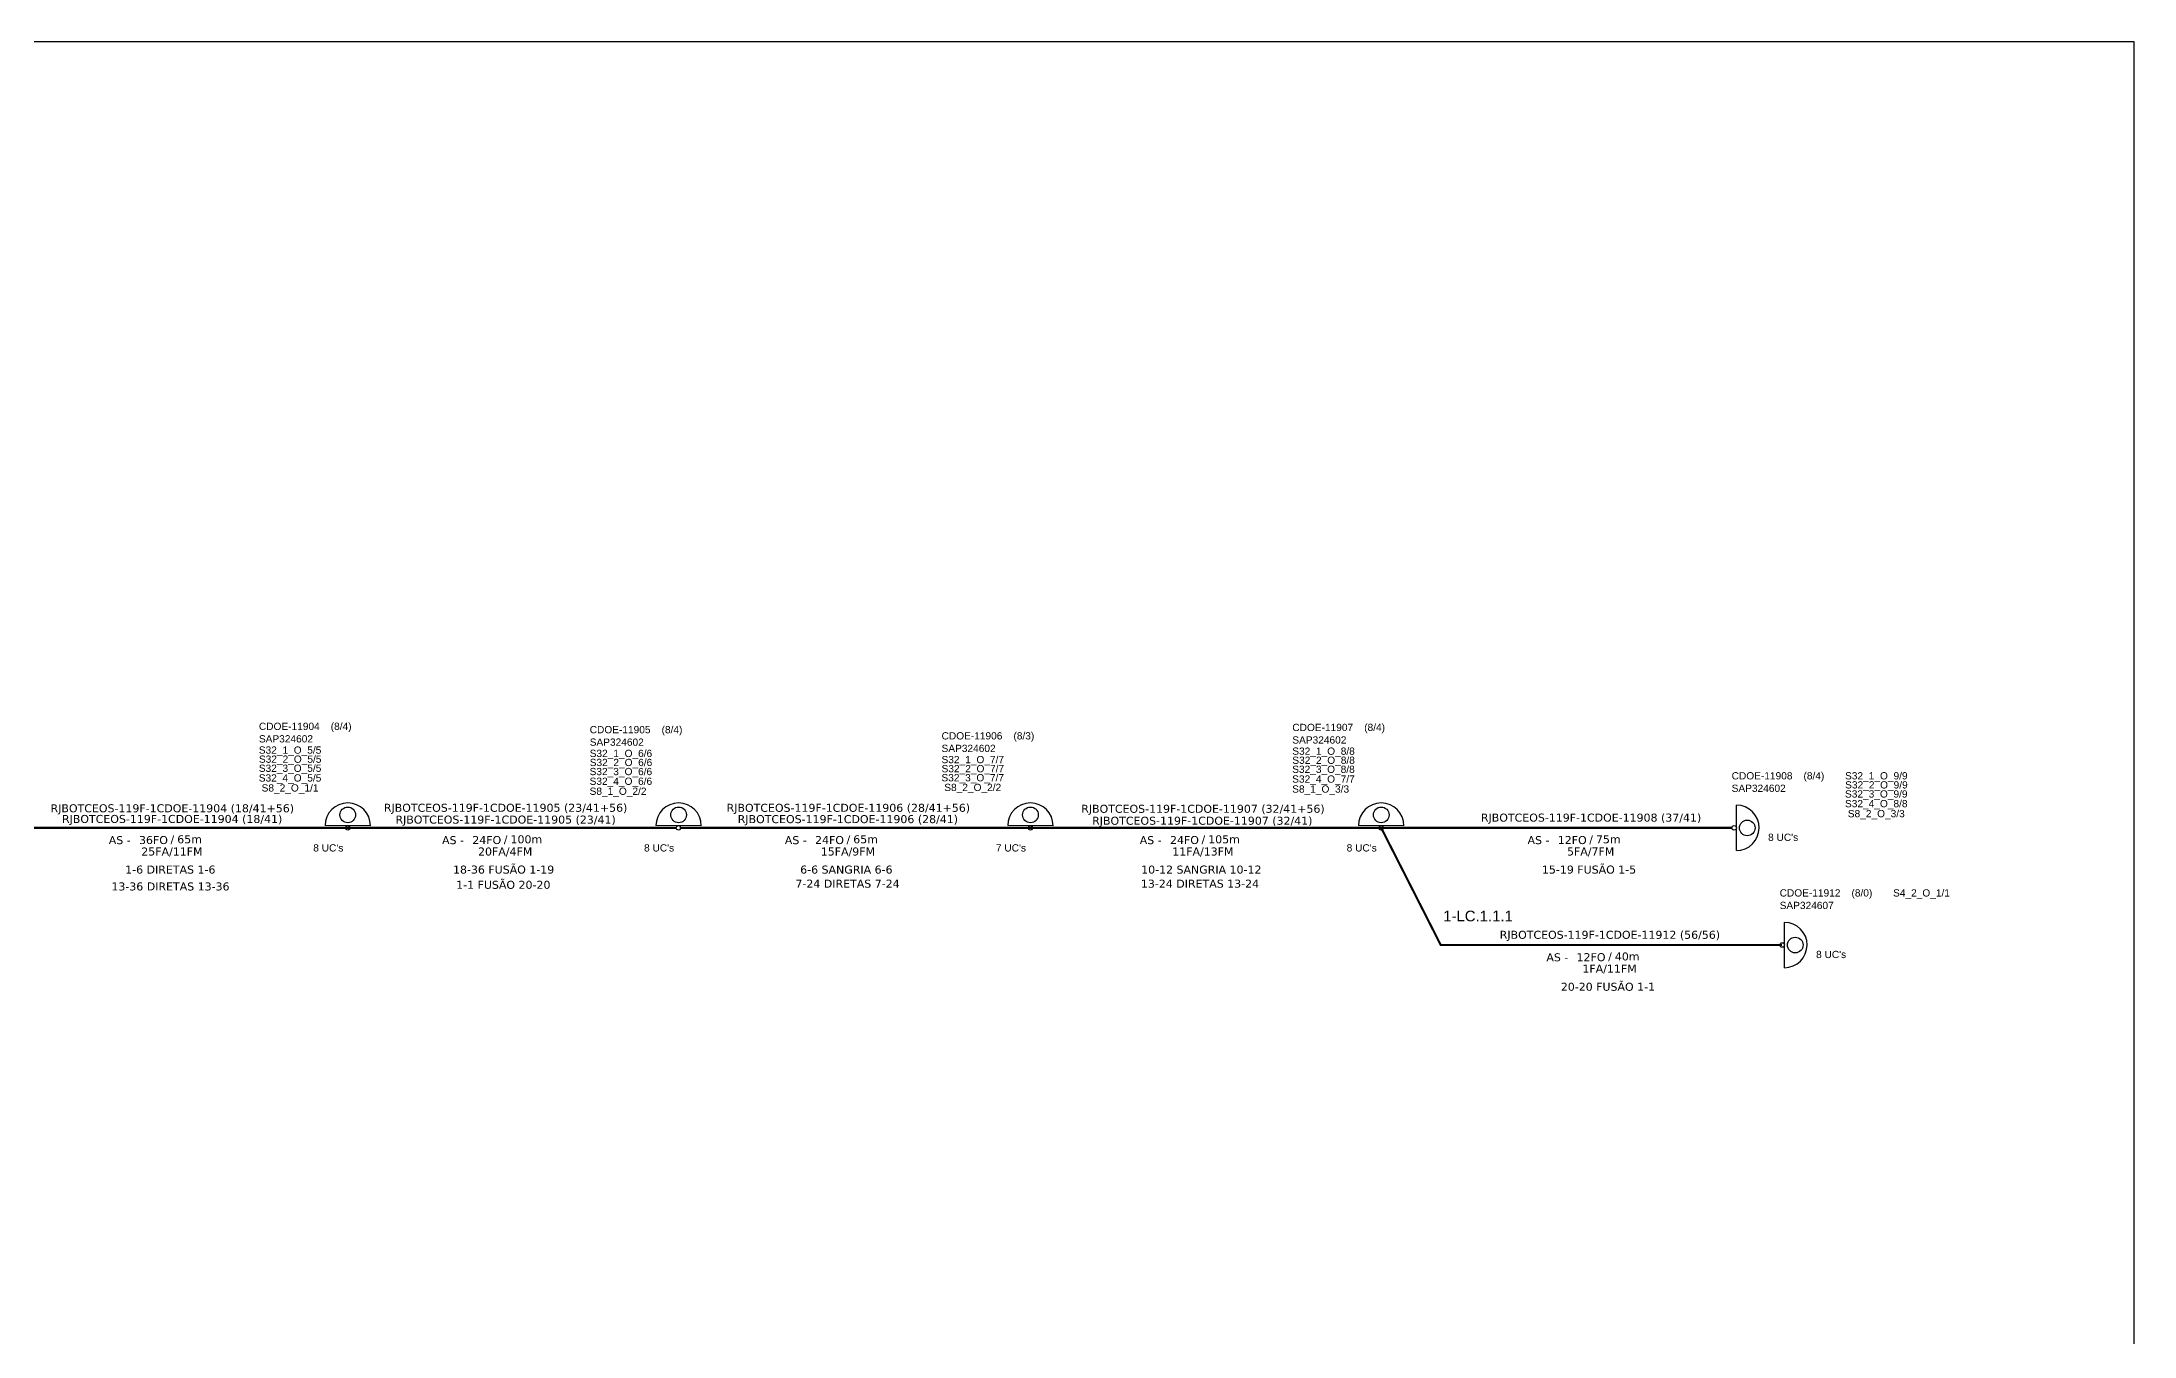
# Model space of a CAD drawing. Header units: metres. Extents: x 1369778 to 1370616, y 14918213 to 14918807.
# Drawn here: x 1370224 to 1370616.3, y 14918564.5 to 14918807.1 of the extents above; entities that cross this region are included whole.
import ezdxf
from ezdxf.enums import TextEntityAlignment as Align

# ---------------------------------------------------------------- set-up
doc = ezdxf.new("R2010")
doc.units = ezdxf.units.M
doc.header["$LTSCALE"] = 0.1
doc.header["$MEASUREMENT"] = 0
doc.layers.add("20.0-LEGENDA DOS CDO'S", color=1, linetype='Continuous', lineweight=0)
doc.layers.add('40.1-ETIQUETAS', color=1, linetype='Continuous', lineweight=20)
for name, color, linetype in [('20.2-CDO_POSTE', 1, 'Continuous'), ('20.5-CABO AÉREO', 1, 'FENCELINE1'), ('20.5-CABO EM DUTO', 1, 'Continuous')]:
    doc.layers.add(name, color=color, linetype=linetype)
doc.styles.add('ARIAL', font='arial.ttf')
doc.styles.add('siredit', font='verdana.ttf')
doc.linetypes.add('FENCELINE1', pattern='A,0.25,-0.1,[133,ltypeshp.shx,S=0.1,R=0,X=-0.1,Y=0],-0.1,1', length=1.45)

msp = doc.modelspace()

# ---------------------------------------------------------------- linework, layer by layer
msp.add_lwpolyline([(1369777.7, 14918213.08), (1370616.26, 14918213.08), (1370616.26, 14918807.08), (1369777.7, 14918807.08), (1369777.7, 14918213.08)])
at = {"layer": '20.2-CDO_POSTE', "color": 7}
for p, q in [((1370541.69, 14918655.5), (1370541.71, 14918664)), ((1370347.61, 14918660.16), (1370339.11, 14918660.18)), ((1370413.58, 14918660.16), (1370405.08, 14918660.18))]:
    msp.add_line(p, q, dxfattribs=at)
at = {"layer": '20.2-CDO_POSTE', "color": 0}
msp.add_line((1370285.59, 14918660.16), (1370277.09, 14918660.18), dxfattribs=at)
at = {"layer": '20.2-CDO_POSTE', "color": 5}
msp.add_line((1370479.34, 14918660.16), (1370470.84, 14918660.18), dxfattribs=at)
at = {"layer": '20.2-CDO_POSTE', "color": 1}
msp.add_line((1370550.69, 14918633.54), (1370550.71, 14918642.04), dxfattribs=at)
at = {"layer": '20.2-CDO_POSTE', "color": 0}
for centre, radius in [((1370281.34, 14918662.19), 1.47), ((1370281.34, 14918659.75), 0.425)]:
    msp.add_circle(centre, radius, dxfattribs=at)
at = {"layer": '20.2-CDO_POSTE', "color": 7}
for centre, radius in [((1370343.37, 14918662.19), 1.47), ((1370409.34, 14918662.19), 1.47), ((1370343.36, 14918659.75), 0.425), ((1370409.33, 14918659.75), 0.425), ((1370541.27, 14918659.75), 0.425), ((1370543.72, 14918659.74), 1.47)]:
    msp.add_circle(centre, radius, dxfattribs=at)
at = {"layer": '20.2-CDO_POSTE', "color": 5}
for centre, radius in [((1370475.1, 14918662.19), 1.47), ((1370475.09, 14918659.75), 0.425)]:
    msp.add_circle(centre, radius, dxfattribs=at)
at = {"layer": '20.2-CDO_POSTE', "color": 1}
for centre, radius in [((1370550.27, 14918637.79), 0.425), ((1370552.72, 14918637.79), 1.47)]:
    msp.add_circle(centre, radius, dxfattribs=at)
at = {"layer": '20.2-CDO_POSTE', "color": 0}
msp.add_arc((1370281.34, 14918660.17), 4.25, 359.882, 179.882, dxfattribs=at)
at = {"layer": '20.2-CDO_POSTE', "color": 7}
for centre, start, end in [((1370343.36, 14918660.17), 359.882, 179.882), ((1370409.33, 14918660.17), 359.882, 179.882), ((1370541.7, 14918659.75), 269.882, 89.882)]:
    msp.add_arc(centre, 4.25, start, end, dxfattribs=at)
at = {"layer": '20.2-CDO_POSTE', "color": 5}
msp.add_arc((1370475.09, 14918660.17), 4.25, 359.882, 179.882, dxfattribs=at)
at = {"layer": '20.2-CDO_POSTE', "color": 1}
msp.add_arc((1370550.7, 14918637.79), 4.25, 269.882, 89.882, dxfattribs=at)
at = {"layer": '20.5-CABO AÉREO', "color": 5, "linetype": 'FENCELINE1', "ltscale": 0.06, "const_width": 0.4}
for points in [[(1370217.9, 14918659.75), (1370217.9, 14918659.75), (1370281.34, 14918659.75)], [(1370281.34, 14918659.75), (1370281.34, 14918659.75), (1370342.94, 14918659.75)], [(1370343.58, 14918659.75), (1370409.33, 14918659.75)], [(1370409.33, 14918659.75), (1370409.33, 14918659.75), (1370475.09, 14918659.75)]]:
    msp.add_lwpolyline(points, dxfattribs=at)
at = {"layer": '20.5-CABO AÉREO', "color": 7, "linetype": 'FENCELINE1', "ltscale": 0.06, "const_width": 0.4}
msp.add_lwpolyline([(1370475.09, 14918659.75), (1370475.09, 14918659.75), (1370540.85, 14918659.75)], dxfattribs=at)
at = {"layer": '20.5-CABO EM DUTO', "color": 1, "linetype": 'ByBlock'}
msp.add_lwpolyline([(1370550.27, 14918637.79, 0.4, 0.4, 0), (1370486.26, 14918637.79, 0.4, 0.4, 0), (1370475.09, 14918659.75, 0, 0, 0)], format="xyseb", dxfattribs=at)

# ---------------------------------------------------------------- texts
at = {"color": 1, "insert": (1370486.73, 14918644.23), "char_height": 2, "attachment_point": 1, "style": 'ARIAL'}
msp.add_mtext_dynamic_manual_height_columns('1-LC.1.1.1', width=20.838, gutter_width=5, heights=[0], dxfattribs=at)
at = {"layer": "20.0-LEGENDA DOS CDO'S", "color": 7, "style": 'ARIAL'}
for s, height, p in [('CDOE-11904', 1.36, (1370264.68, 14918678.1)), ('CDOE-11905', 1.36, (1370326.7, 14918677.48)), ('CDOE-11906', 1.36, (1370392.67, 14918676.32)), ('CDOE-11907', 1.36, (1370458.43, 14918677.9)), ('S32_1_O_5/5', 1.3603, (1370264.66, 14918673.65)), ('SAP324602', 1.36, (1370264.68, 14918675.76)), ('S32_2_O_5/5', 1.3603, (1370264.68, 14918671.95)), ('S32_1_O_6/6', 1.3603, (1370326.69, 14918673.03)), ('SAP324602', 1.36, (1370326.7, 14918675.14)), ('S32_1_O_7/7', 1.3603, (1370392.66, 14918671.87)), ('SAP324602', 1.36, (1370392.67, 14918673.97)), ('S32_1_O_8/8', 1.3603, (1370458.42, 14918673.45)), ('SAP324602', 1.36, (1370458.43, 14918675.55)), ('S32_3_O_5/5', 1.3603, (1370264.66, 14918670.25)), ('S32_4_O_5/5', 1.3603, (1370264.66, 14918668.43)), ('S32_3_O_6/6', 1.3603, (1370326.68, 14918669.63)), ('S32_2_O_6/6', 1.3603, (1370326.7, 14918671.33)), ('S32_3_O_7/7', 1.3603, (1370392.65, 14918668.47)), ('S32_2_O_7/7', 1.3603, (1370392.67, 14918670.17)), ('S32_3_O_8/8', 1.3603, (1370458.41, 14918670.05)), ('S32_4_O_7/7', 1.3603, (1370458.41, 14918668.22)), ('S32_2_O_8/8', 1.3603, (1370458.43, 14918671.75)), ('CDOE-11908', 1.36, (1370540.8, 14918668.83)), ('S32_1_O_9/9', 1.3603, (1370562.06, 14918668.83)), (' S8_2_O_1/1  ', 1.3603, (1370264.66, 14918666.56)), ('S32_4_O_6/6', 1.3603, (1370326.68, 14918667.81)), ('S8_1_O_2/2   ', 1.3603, (1370326.68, 14918665.94)), (' S8_2_O_2/2  ', 1.3603, (1370392.65, 14918666.65)), ('S8_1_O_3/3   ', 1.3603, (1370458.41, 14918666.35)), ('SAP324602', 1.36, (1370540.8, 14918666.49)), ('S32_3_O_9/9', 1.3603, (1370562.05, 14918665.43)), ('S32_2_O_9/9', 1.3603, (1370562.08, 14918667.13)), ('S32_4_O_8/8', 1.3603, (1370562.05, 14918663.61)), (' S8_2_O_3/3  ', 1.3603, (1370562.05, 14918661.74)), ("8 UC's", 1.36, (1370547.63, 14918657.3)), ("8 UC's", 1.36, (1370274.87, 14918655.32)), ("8 UC's", 1.36, (1370336.89, 14918655.32)), ("7 UC's", 1.36, (1370402.86, 14918655.32)), ("8 UC's", 1.36, (1370468.62, 14918655.32))]:
    msp.add_text(s, height=height, dxfattribs=at).set_placement(p)
for s, p in [('(8/4)', (1370280.1, 14918678.1)), ('(8/4)', (1370342.13, 14918677.48)), ('(8/3)', (1370408.1, 14918676.32)), ('(8/4)', (1370473.86, 14918677.9)), ('(8/4)', (1370556.22, 14918668.83))]:
    msp.add_text(s, height=1.36, dxfattribs=at).set_placement(p, align=Align.CENTER)
at = {"layer": "20.0-LEGENDA DOS CDO'S", "color": 1, "style": 'ARIAL'}
for s, height, p in [('SAP324607', 1.36, (1370549.8, 14918644.53)), ('CDOE-11912', 1.36, (1370549.8, 14918646.88)), ('S4_2_O_1/1   ', 1.3603, (1370571.06, 14918646.88)), ("8 UC's", 1.36, (1370556.63, 14918635.34))]:
    msp.add_text(s, height=height, dxfattribs=at).set_placement(p)
msp.add_text('(8/0)', height=1.36, dxfattribs=at).set_placement((1370565.22, 14918646.88), align=Align.CENTER)
at = {"layer": '40.1-ETIQUETAS', "style": 'siredit'}
for s, p in [('RJBOTCEOS-119F-1CDOE-11904 (18/41+56)', (1370248.44, 14918663.42)), ('RJBOTCEOS-119F-1CDOE-11905 (23/41+56)', (1370310.93, 14918663.52)), ('RJBOTCEOS-119F-1CDOE-11906 (28/41+56)', (1370375.19, 14918663.51)), ('RJBOTCEOS-119F-1CDOE-11907 (32/41+56)', (1370441.67, 14918663.33))]:
    msp.add_text(s, height=1.5, dxfattribs=at).set_placement(p, align=Align.MIDDLE_CENTER)
at = {"layer": '40.1-ETIQUETAS', "color": 3, "style": 'siredit'}
for s, p in [('RJBOTCEOS-119F-1CDOE-11904 (18/41)', (1370248.41, 14918661.42)), ('RJBOTCEOS-119F-1CDOE-11905 (23/41)', (1370310.93, 14918661.3)), ('RJBOTCEOS-119F-1CDOE-11906 (28/41)', (1370375.1, 14918661.39)), ('RJBOTCEOS-119F-1CDOE-11907 (32/41)', (1370441.55, 14918661.09))]:
    msp.add_text(s, height=1.5, dxfattribs=at).set_placement(p, align=Align.MIDDLE_CENTER)
at = {"layer": '40.1-ETIQUETAS', "color": 7, "style": 'siredit'}
for s, p in [('RJBOTCEOS-119F-1CDOE-11908 (37/41)', (1370514.44, 14918661.67)), ('5FA/7FM', (1370514.36, 14918655.32))]:
    msp.add_text(s, height=1.5, dxfattribs=at).set_placement(p, align=Align.MIDDLE_CENTER)
for s, p in [('AS -', (1370240.64, 14918657.45)), ('36FO', (1370247.62, 14918657.47)), ('/', (1370248.8, 14918657.61)), ('AS -', (1370303.13, 14918657.45)), ('24FO', (1370310.11, 14918657.47)), ('/', (1370311.29, 14918657.61)), ('AS -', (1370367.39, 14918657.45)), ('24FO', (1370374.37, 14918657.47)), ('/', (1370375.55, 14918657.61)), ('AS -', (1370433.93, 14918657.45)), ('24FO', (1370440.92, 14918657.47)), ('/', (1370442.1, 14918657.61)), ('AS -', (1370506.64, 14918657.45)), ('12FO', (1370513.62, 14918657.47)), ('/', (1370514.8, 14918657.61))]:
    msp.add_text(s, height=1.5, dxfattribs=at).set_placement(p, align=Align.MIDDLE_RIGHT)
for s, p in [('65m', (1370249.37, 14918657.61)), ('100m', (1370311.85, 14918657.61)), ('65m', (1370376.11, 14918657.61)), ('105m', (1370442.66, 14918657.61)), ('75m', (1370515.36, 14918657.61))]:
    msp.add_text(s, height=1.5, dxfattribs=at).set_placement(p, align=Align.MIDDLE_LEFT)
at = {"layer": '40.1-ETIQUETAS', "color": 5, "style": 'siredit'}
for s, p in [('25FA/11FM', (1370248.37, 14918655.32)), ('20FA/4FM', (1370310.85, 14918655.32)), ('15FA/9FM', (1370375.11, 14918655.32)), ('11FA/13FM', (1370441.66, 14918655.32))]:
    msp.add_text(s, height=1.5, dxfattribs=at).set_placement(p, align=Align.MIDDLE_CENTER)
at = {"layer": '40.1-ETIQUETAS', "color": 7, "style": 'siredit'}
for s, p in [('1-6 DIRETAS 1-6', (1370248.07, 14918651.18)), ('18-36 FUSÃO 1-19', (1370310.56, 14918651.18)), ('6-6 SANGRIA 6-6', (1370374.82, 14918651.18)), ('10-12 SANGRIA 10-12', (1370441.37, 14918651.18)), ('15-19 FUSÃO 1-5', (1370514.07, 14918651.18)), ('13-36 DIRETAS 13-36', (1370248.1, 14918648.02))]:
    msp.add_text(s, height=1.5, dxfattribs=at).set_placement(p, align=Align.CENTER)
at = {"layer": '40.1-ETIQUETAS', "color": 1, "style": 'siredit'}
for s, p in [('1-1 FUSÃO 20-20', (1370310.5, 14918648.33)), ('20-20 FUSÃO 1-1', (1370517.6, 14918629.22))]:
    msp.add_text(s, height=1.5, dxfattribs=at).set_placement(p, align=Align.CENTER)
at = {"layer": '40.1-ETIQUETAS', "color": 7, "style": 'siredit'}
for s, p in [('7-24 DIRETAS 7-24', (1370365.27, 14918648.54)), ('13-24 DIRETAS 13-24', (1370430.04, 14918648.54))]:
    msp.add_text(s, height=1.5, dxfattribs=at).set_placement(p)
at = {"layer": '40.1-ETIQUETAS', "color": 1, "style": 'siredit'}
for s, p in [('RJBOTCEOS-119F-1CDOE-11912 (56/56)', (1370517.97, 14918639.71)), ('1FA/11FM', (1370517.9, 14918633.36))]:
    msp.add_text(s, height=1.5, dxfattribs=at).set_placement(p, align=Align.MIDDLE_CENTER)
for s, p in [('AS -', (1370510.17, 14918635.49)), ('12FO', (1370517.15, 14918635.51)), ('/', (1370518.33, 14918635.65))]:
    msp.add_text(s, height=1.5, dxfattribs=at).set_placement(p, align=Align.MIDDLE_RIGHT)
msp.add_text('40m', height=1.5, dxfattribs=at).set_placement((1370518.9, 14918635.65), align=Align.MIDDLE_LEFT)

doc.saveas('drawing.dxf')
